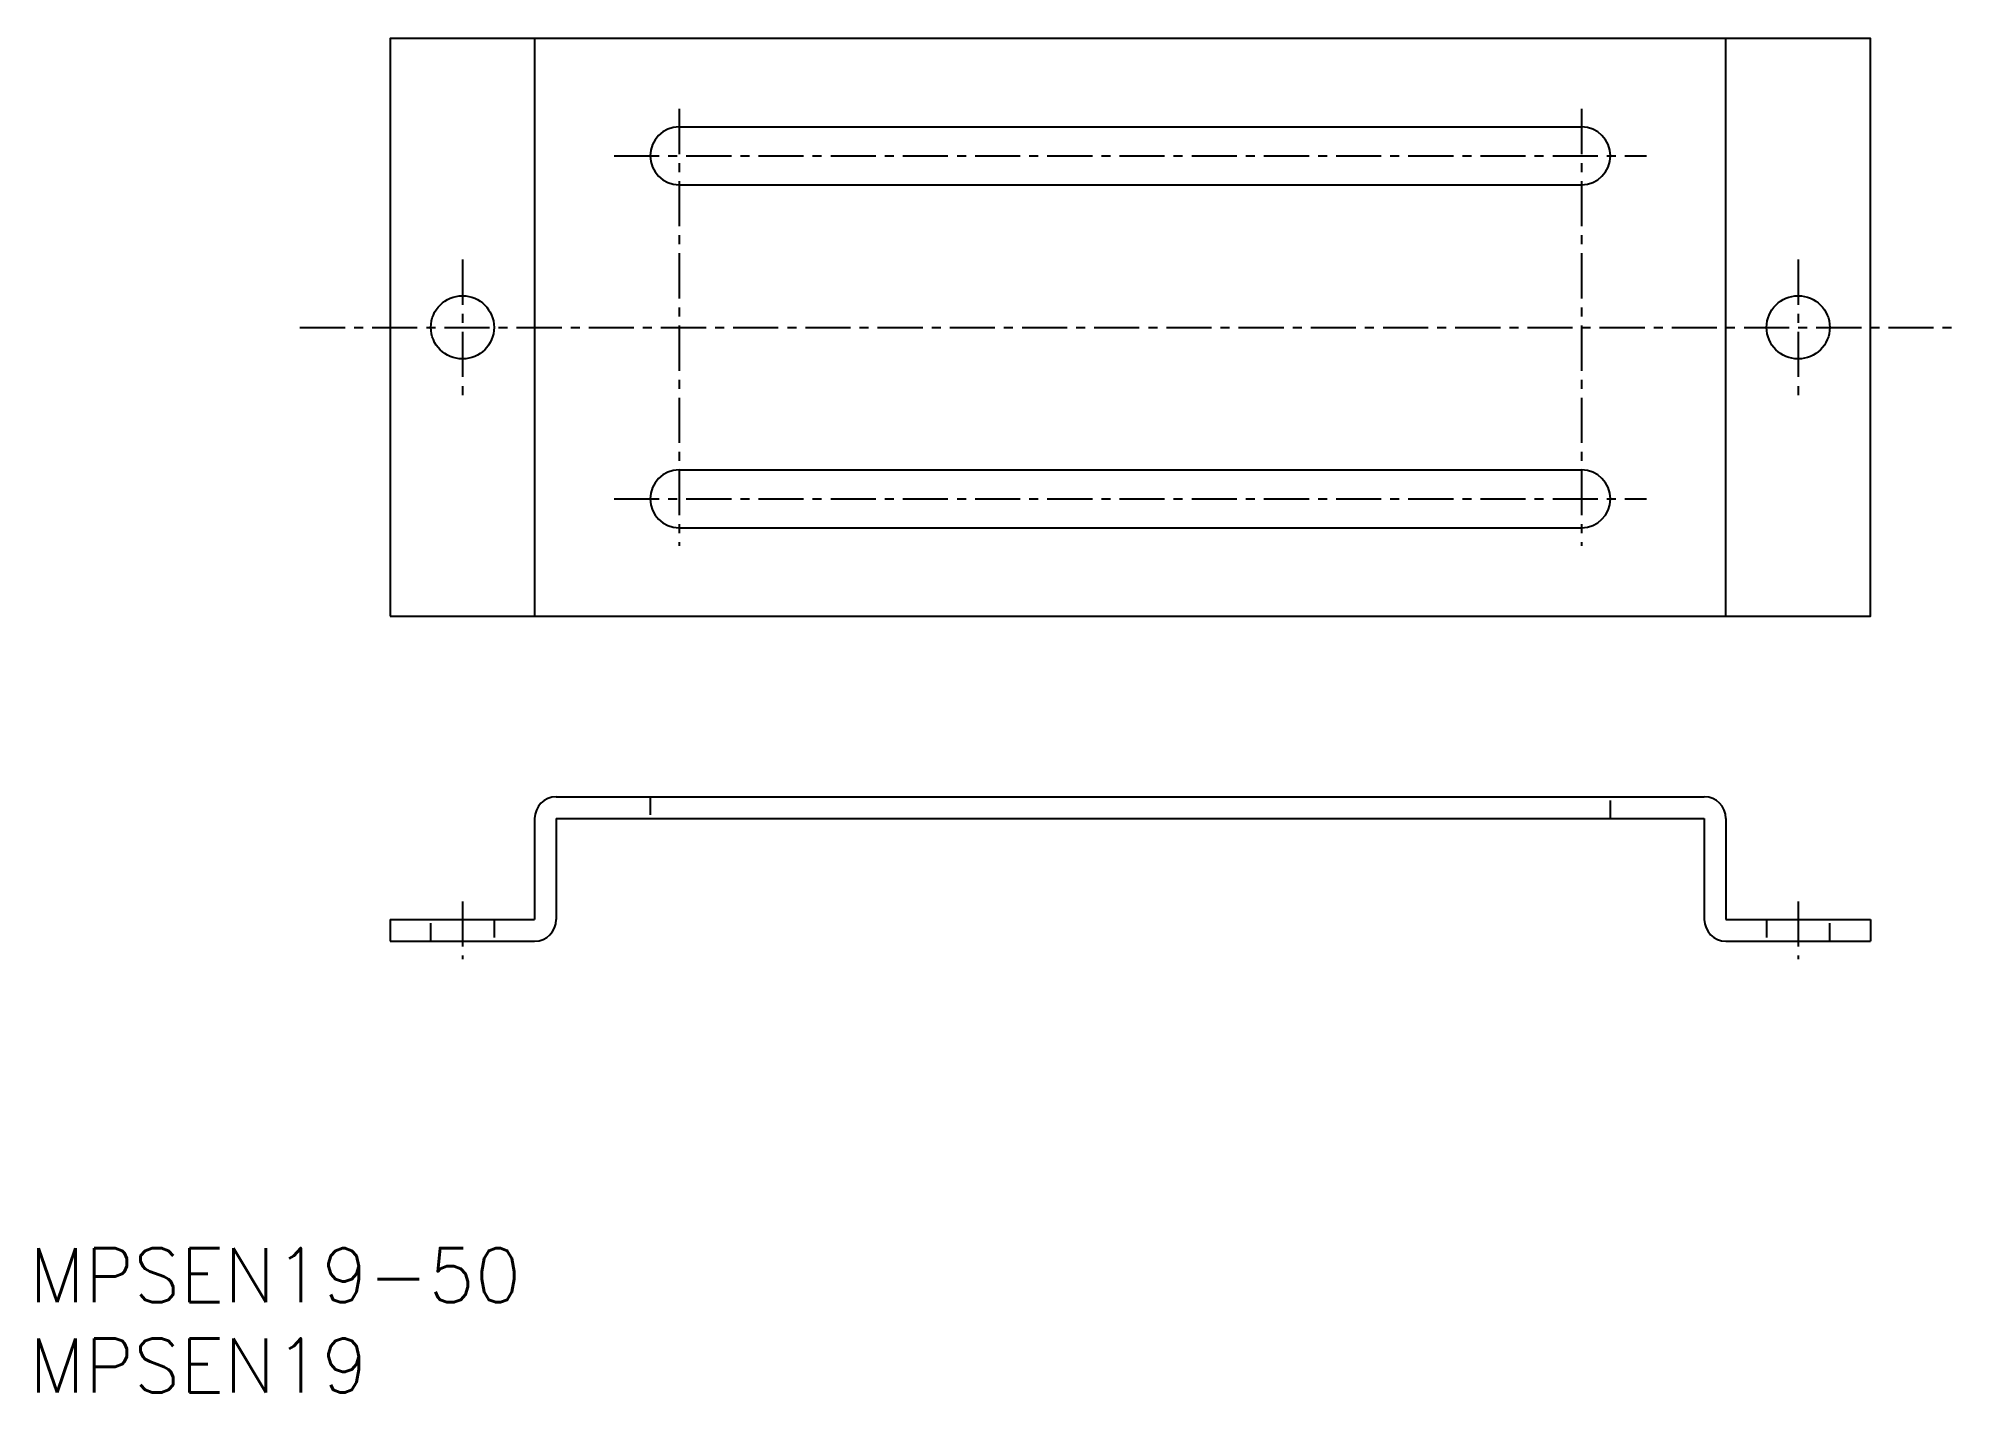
# Model space of a CAD drawing. Extents: x 229 to 336, y -94 to -19.
import ezdxf

# ---------------------------------------------------------------- set-up
doc = ezdxf.new("R2010")
doc.units = 0
doc.header["$LTSCALE"] = 2
doc.linetypes.add('CENTER', pattern=[2, 1.25, -0.25, 0.25, -0.25])
doc.linetypes.add('DASHED', pattern=[0.75, 0.5, -0.25])
doc.layers.get('0').update_dxf_attribs({"linetype": 'CONTINUOUS'})
doc.layers.add('CENTER', color=1, linetype='CENTER')
doc.styles.get("Standard").update_dxf_attribs({"font": 'txt.shx', "bigfont": 'bigfont.shx'})

msp = doc.modelspace()

# ---------------------------------------------------------------- linework, layer by layer
at = {"color": 7, "linetype": 'CONTINUOUS'}
for p, q in [((256.63, -19.25), (256.63, -51.25)), ((322.63, -51.25), (322.63, -19.25)), ((264.63, -24.15), (314.63, -24.15)), ((264.63, -27.35), (314.63, -27.35)), ((264.63, -43.15), (314.63, -43.15)), ((264.63, -46.35), (314.63, -46.35)), ((257.83, -61.25), (321.43, -61.25)), ((256.63, -62.45), (256.63, -68.05)), ((257.83, -62.45), (257.83, -68.05)), ((257.83, -62.45), (321.43, -62.45)), ((321.43, -62.45), (321.43, -68.05)), ((322.63, -62.45), (322.63, -68.05)), ((248.63, -68.05), (256.63, -68.05)), ((248.63, -68.05), (248.63, -69.25)), ((322.63, -68.05), (330.63, -68.05)), ((330.63, -68.05), (330.63, -69.25)), ((248.63, -69.25), (256.63, -69.25)), ((322.63, -69.25), (330.63, -69.25))]:
    msp.add_line(p, q, dxfattribs=at)
at = {"color": 3, "linetype": 'DASHED'}
for p, q in [((263.03, -61.25), (263.03, -62.45)), ((316.23, -62.45), (316.23, -61.25)), ((250.88, -69.25), (250.88, -68.05)), ((254.38, -68.05), (254.38, -69.25)), ((324.88, -68.05), (324.88, -69.25)), ((328.38, -69.25), (328.38, -68.05))]:
    msp.add_line(p, q, dxfattribs=at)
at = {"color": 7, "linetype": 'CONTINUOUS'}
msp.add_lwpolyline([(248.63, -51.25), (330.63, -51.25), (330.63, -19.25), (248.63, -19.25)], close=True, dxfattribs=at)
for centre in [(252.63, -35.25), (326.63, -35.25)]:
    msp.add_circle(centre, 1.75, dxfattribs=at)
for centre, radius, start, end in [((264.63, -25.75), 1.6, 90, 270), ((314.63, -25.75), 1.6, 270, 90), ((264.63, -44.75), 1.6, 90, 270), ((314.63, -44.75), 1.6, 270, 90), ((257.83, -62.45), 1.2, 90, 180), ((321.43, -62.45), 1.2, 0, 90), ((256.63, -68.05), 1.2, 270, 0), ((322.63, -68.05), 1.2, 180, 270)]:
    msp.add_arc(centre, radius, start, end, dxfattribs=at)
at = {"layer": 'CENTER', "color": 1, "linetype": 'CENTER'}
for p, q in [((264.63, -23.15), (264.63, -47.35)), ((314.63, -23.15), (314.63, -47.35)), ((261.03, -25.75), (318.23, -25.75)), ((252.63, -31.5), (252.63, -39)), ((326.63, -31.5), (326.63, -39)), ((243.63, -35.25), (335.63, -35.25)), ((261.03, -44.75), (318.23, -44.75)), ((252.63, -67.05), (252.63, -70.25)), ((326.63, -67.05), (326.63, -70.25))]:
    msp.add_line(p, q, dxfattribs=at)

# ---------------------------------------------------------------- texts
at = {"color": 7, "linetype": 'CONTINUOUS'}
for s, p in [('MPSEN19-50', (228.63, -89.25)), ('MPSEN19', (228.63, -94.25))]:
    msp.add_text(s, height=3, dxfattribs=at).set_placement(p)

doc.saveas('drawing.dxf')
